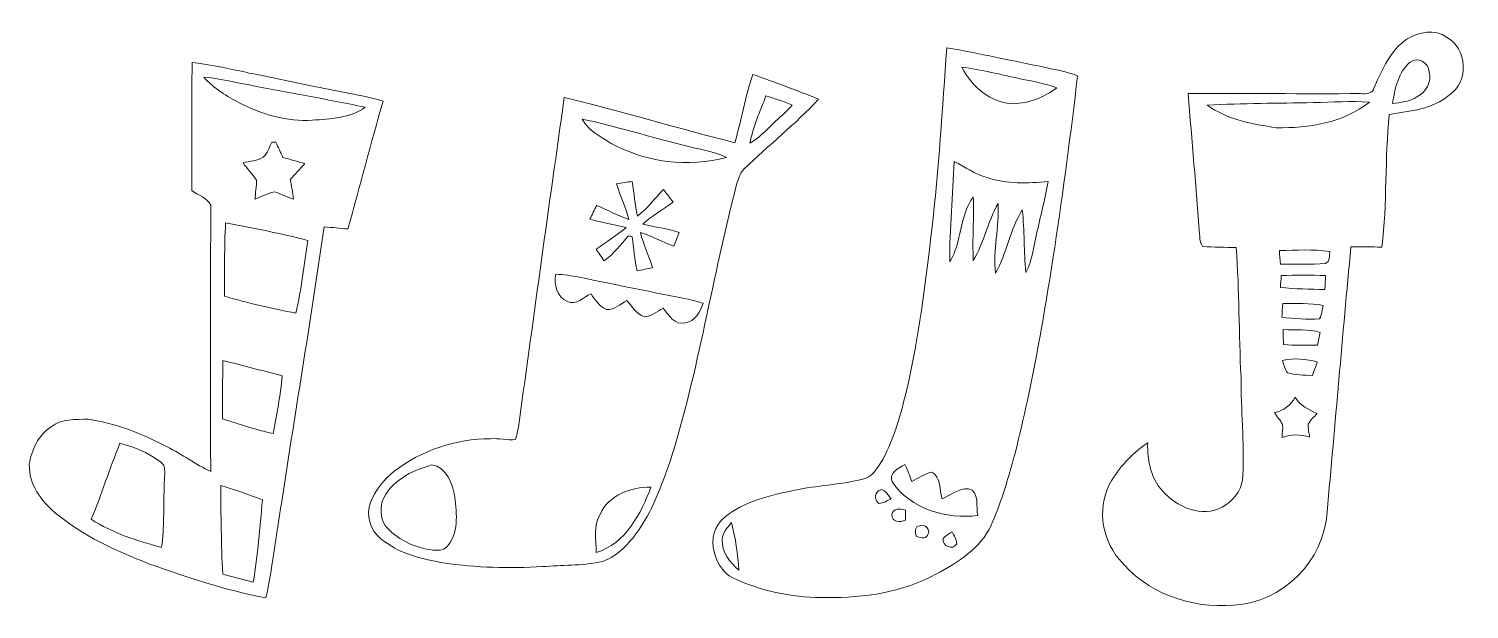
# Model space of a CAD drawing. Header units: centimetres. Extents: x -16.2 to 16.3, y -6.5 to 6.5.
import ezdxf

# ---------------------------------------------------------------- set-up
doc = ezdxf.new("R2010")
doc.units = ezdxf.units.CM
doc.header["$MEASUREMENT"] = 0
doc.layers.add('Layer 1', color=7, linetype='Continuous')

msp = doc.modelspace()

# ---------------------------------------------------------------- linework, layer by layer
at = {"layer": 'Layer 1', "color": 8, "lineweight": 9}
for points, knots in [([(14.90528, 6.31555), (15.1628, 6.47112), (15.53181, 6.54133), (15.78934, 6.35083), (15.78934, 6.35083), (16.26347, 6.10988), (16.30051, 5.338), (15.8546, 5.05084), (15.8546, 5.05084), (15.4803, 4.71923), (14.96666, 4.69242), (14.49888, 4.60704), (14.49888, 4.60704), (14.39339, 3.61433), (14.45513, 2.61102), (14.33166, 1.62043), (14.33166, 1.62043), (14.09777, 1.62219), (13.86564, 1.62219), (13.63281, 1.62255), (13.63281, 1.62255), (13.44513, -0.37101), (13.27968, -2.36632), (13.09482, -4.36021), (13.09482, -4.36021), (13.03873, -5.44502), (12.08199, -6.41233), (10.9905, -6.45149), (10.9905, -6.45149), (10.03024, -6.54568), (9.00754, -6.17597), (8.40182, -5.41009), (8.40182, -5.41009), (7.99118, -4.92925), (7.9044, -4.17853), (8.24377, -3.63632), (8.24377, -3.63632), (8.44486, -3.30048), (8.72884, -3.01297), (9.05163, -2.79248), (9.05163, -2.79248), (9.03823, -3.20593), (9.12748, -3.65255), (9.44569, -3.94395), (9.44569, -3.94395), (9.78224, -4.2932), (10.38478, -4.49992), (10.8127, -4.19477), (10.8127, -4.19477), (11.03283, -4.05048), (11.20111, -3.7979), (11.19582, -3.52767), (11.19582, -3.52767), (11.22757, -2.78683), (11.1556, -2.04706), (11.15595, -1.30623), (11.15595, -1.30623), (11.10409, -0.33538), (11.11962, 0.63793), (11.0473, 1.60772), (11.0473, 1.60772), (10.794, 1.61548), (10.54071, 1.61337), (10.28918, 1.63207), (10.28918, 1.63207), (10.22921, 1.70615), (10.22638, 1.81798), (10.22286, 1.90512), (10.22286, 1.90512), (10.14031, 2.96345), (10.04788, 4.02143), (9.96321, 5.07977), (9.96321, 5.07977), (11.25861, 5.08435), (12.55436, 5.07411), (13.85012, 5.08047), (13.85012, 5.08047), (13.96301, 5.06319), (14.13375, 5.08083), (14.16091, 5.22158), (14.16091, 5.22158), (14.34118, 5.62446), (14.52251, 6.06331), (14.90528, 6.31555), (14.90528, 6.31555), (14.90528, 6.31555), (14.90528, 6.31555), (14.90528, 6.31555)], [0, 0, 0, 0, 0.04347826, 0.04347826, 0.04347826, 0.04347826, 0.08695652, 0.08695652, 0.08695652, 0.08695652, 0.13043478, 0.13043478, 0.13043478, 0.13043478, 0.17391304, 0.17391304, 0.17391304, 0.17391304, 0.2173913, 0.2173913, 0.2173913, 0.2173913, 0.26086957, 0.26086957, 0.26086957, 0.26086957, 0.30434783, 0.30434783, 0.30434783, 0.30434783, 0.34782609, 0.34782609, 0.34782609, 0.34782609, 0.39130435, 0.39130435, 0.39130435, 0.39130435, 0.43478261, 0.43478261, 0.43478261, 0.43478261, 0.47826087, 0.47826087, 0.47826087, 0.47826087, 0.52173913, 0.52173913, 0.52173913, 0.52173913, 0.56521739, 0.56521739, 0.56521739, 0.56521739, 0.60869565, 0.60869565, 0.60869565, 0.60869565, 0.65217391, 0.65217391, 0.65217391, 0.65217391, 0.69565217, 0.69565217, 0.69565217, 0.69565217, 0.73913043, 0.73913043, 0.73913043, 0.73913043, 0.7826087, 0.7826087, 0.7826087, 0.7826087, 0.82608696, 0.82608696, 0.82608696, 0.82608696, 0.86956522, 0.86956522, 0.86956522, 0.86956522, 0.91304348, 0.91304348, 0.91304348, 0.91304348, 1, 1, 1, 1]), ([(4.52197, 6.11341), (5.25716, 5.98535), (5.98599, 5.82307), (6.71766, 5.6749), (6.71766, 5.6749), (6.96954, 5.61845), (7.22777, 5.57613), (7.47013, 5.48335), (7.47013, 5.48335), (7.31773, 4.1883), (7.15016, 2.89537), (6.95437, 1.60632), (6.95437, 1.60632), (6.70249, 0.00152), (6.43332, -1.60397), (6.02127, -3.17736), (6.02127, -3.17736), (5.88016, -3.67689), (5.73411, -4.17925), (5.52068, -4.65373), (5.52068, -4.65373), (5.28291, -5.17443), (4.77244, -5.48876), (4.28878, -5.75123), (4.28878, -5.75123), (3.53595, -6.15868), (2.66636, -6.29556), (1.81863, -6.28286), (1.81863, -6.28286), (1.13107, -6.29697), (0.43892, -6.16292), (-0.19256, -5.89198), (-0.19256, -5.89198), (-0.74183, -5.70043), (-0.97466, -4.85235), (-0.48324, -4.47205), (-0.48324, -4.47205), (-0.0398, -4.10587), (0.5444, -3.97887), (1.09226, -3.86175), (1.09226, -3.86175), (1.58897, -3.7598), (2.09874, -3.73615), (2.59263, -3.6222), (2.59263, -3.6222), (2.83957, -3.59081), (2.96022, -3.35198), (3.08052, -3.16713), (3.08052, -3.16713), (3.33981, -2.68382), (3.48339, -2.14901), (3.61286, -1.61914), (3.61286, -1.61914), (3.89014, -0.42428), (4.04148, 0.79528), (4.18224, 2.01236), (4.18224, 2.01236), (4.34064, 3.3755), (4.41966, 4.74568), (4.52197, 6.11341), (4.52197, 6.11341), (4.52197, 6.11341), (4.52197, 6.11341), (4.52197, 6.11341)], [0, 0, 0, 0, 0.05882353, 0.05882353, 0.05882353, 0.05882353, 0.11764706, 0.11764706, 0.11764706, 0.11764706, 0.17647059, 0.17647059, 0.17647059, 0.17647059, 0.23529412, 0.23529412, 0.23529412, 0.23529412, 0.29411765, 0.29411765, 0.29411765, 0.29411765, 0.35294118, 0.35294118, 0.35294118, 0.35294118, 0.41176471, 0.41176471, 0.41176471, 0.41176471, 0.47058824, 0.47058824, 0.47058824, 0.47058824, 0.52941176, 0.52941176, 0.52941176, 0.52941176, 0.58823529, 0.58823529, 0.58823529, 0.58823529, 0.64705882, 0.64705882, 0.64705882, 0.64705882, 0.70588235, 0.70588235, 0.70588235, 0.70588235, 0.76470588, 0.76470588, 0.76470588, 0.76470588, 0.82352941, 0.82352941, 0.82352941, 0.82352941, 0.88235294, 0.88235294, 0.88235294, 0.88235294, 1, 1, 1, 1]), ([(14.96983, 5.79273), (14.69573, 5.56272), (14.62799, 5.18807), (14.57155, 4.85364), (14.57155, 4.85364), (14.75923, 4.87974), (14.95854, 4.89562), (15.11835, 5.01027), (15.11835, 5.01027), (15.32755, 5.10305), (15.4609, 5.34964), (15.39952, 5.57471), (15.39952, 5.57471), (15.38893, 5.7758), (15.13529, 5.92502), (14.96983, 5.79273), (14.96983, 5.79273), (14.96983, 5.79273), (14.96983, 5.79273), (14.96983, 5.79273)], [0, 0, 0, 0, 0.16666667, 0.16666667, 0.16666667, 0.16666667, 0.33333333, 0.33333333, 0.33333333, 0.33333333, 0.5, 0.5, 0.5, 0.5, 0.66666667, 0.66666667, 0.66666667, 0.66666667, 1, 1, 1, 1]), ([(-12.49321, 5.78074), (-12.13197, 5.74652), (-11.77848, 5.66291), (-11.42359, 5.59059), (-11.42359, 5.59059), (-10.85209, 5.46606), (-10.27636, 5.36127), (-9.70521, 5.23464), (-9.70521, 5.23464), (-9.20038, 5.12669), (-8.6878, 5.05119), (-8.18932, 4.9129), (-8.18932, 4.9129), (-8.46272, 3.95476), (-8.7132, 2.99026), (-8.98272, 2.03106), (-8.98272, 2.03106), (-9.16193, 2.03812), (-9.33938, 2.06387), (-9.51824, 2.07551), (-9.51824, 2.07551), (-9.82762, -0.05951), (-10.18181, -2.18782), (-10.50742, -4.32035), (-10.50742, -4.32035), (-10.62067, -4.97688), (-10.6884, -5.64222), (-10.83269, -6.29239), (-10.83269, -6.29239), (-11.73439, -6.12058), (-12.60716, -5.82743), (-13.47041, -5.5198), (-13.47041, -5.5198), (-14.21512, -5.22806), (-14.95772, -4.89503), (-15.57719, -4.37891), (-15.57719, -4.37891), (-15.89963, -4.10446), (-16.17868, -3.73016), (-16.16774, -3.28566), (-16.16774, -3.28566), (-16.12047, -2.95617), (-15.96172, -2.62315), (-15.67774, -2.43512), (-15.67774, -2.43512), (-15.44137, -2.25026), (-15.11929, -2.26472), (-14.83671, -2.26402), (-14.83671, -2.26402), (-14.20912, -2.34763), (-13.61892, -2.59528), (-13.06118, -2.88526), (-13.06118, -2.88526), (-12.72181, -3.05142), (-12.41807, -3.28108), (-12.07764, -3.44406), (-12.07764, -3.44406), (-12.08046, -1.43993), (-12.08681, 0.56491), (-12.07305, 2.56834), (-12.07305, 2.56834), (-12.15102, 2.73168), (-12.36409, 2.7853), (-12.50168, 2.89643), (-12.50168, 2.89643), (-12.50238, 3.8581), (-12.51473, 4.81977), (-12.49321, 5.78074), (-12.49321, 5.78074), (-12.49321, 5.78074), (-12.49321, 5.78074), (-12.49321, 5.78074)], [0, 0, 0, 0, 0.05263158, 0.05263158, 0.05263158, 0.05263158, 0.10526316, 0.10526316, 0.10526316, 0.10526316, 0.15789474, 0.15789474, 0.15789474, 0.15789474, 0.21052632, 0.21052632, 0.21052632, 0.21052632, 0.26315789, 0.26315789, 0.26315789, 0.26315789, 0.31578947, 0.31578947, 0.31578947, 0.31578947, 0.36842105, 0.36842105, 0.36842105, 0.36842105, 0.42105263, 0.42105263, 0.42105263, 0.42105263, 0.47368421, 0.47368421, 0.47368421, 0.47368421, 0.52631579, 0.52631579, 0.52631579, 0.52631579, 0.57894737, 0.57894737, 0.57894737, 0.57894737, 0.63157895, 0.63157895, 0.63157895, 0.63157895, 0.68421053, 0.68421053, 0.68421053, 0.68421053, 0.73684211, 0.73684211, 0.73684211, 0.73684211, 0.78947368, 0.78947368, 0.78947368, 0.78947368, 0.84210526, 0.84210526, 0.84210526, 0.84210526, 0.89473684, 0.89473684, 0.89473684, 0.89473684, 1, 1, 1, 1]), ([(4.85993, 5.67843), (5.08112, 5.24134), (5.51539, 4.85998), (6.02339, 4.85046), (6.02339, 4.85046), (6.37899, 4.86528), (6.71977, 4.99616), (7.00023, 5.21241), (7.00023, 5.21241), (6.73459, 5.31013), (6.45307, 5.35388), (6.17826, 5.41666), (6.17826, 5.41666), (5.7387, 5.50381), (5.30443, 5.62093), (4.85993, 5.67843), (4.85993, 5.67843), (4.85993, 5.67843), (4.85993, 5.67843), (4.85993, 5.67843)], [0, 0, 0, 0, 0.16666667, 0.16666667, 0.16666667, 0.16666667, 0.33333333, 0.33333333, 0.33333333, 0.33333333, 0.5, 0.5, 0.5, 0.5, 0.66666667, 0.66666667, 0.66666667, 0.66666667, 1, 1, 1, 1]), ([(-12.23568, 5.45054), (-12.00461, 5.20359), (-11.71639, 5.01697), (-11.41759, 4.86246), (-11.41759, 4.86246), (-10.91382, 4.61022), (-10.35644, 4.44265), (-9.78741, 4.4804), (-9.78741, 4.4804), (-9.38453, 4.50755), (-8.93262, 4.52695), (-8.5929, 4.77355), (-8.5929, 4.77355), (-9.46214, 4.95664), (-10.34021, 5.09811), (-11.21086, 5.27626), (-11.21086, 5.27626), (-11.55271, 5.33023), (-11.88855, 5.4329), (-12.23568, 5.45054), (-12.23568, 5.45054), (-12.23568, 5.45054), (-12.23568, 5.45054), (-12.23568, 5.45054)], [0, 0, 0, 0, 0.14285714, 0.14285714, 0.14285714, 0.14285714, 0.28571429, 0.28571429, 0.28571429, 0.28571429, 0.42857143, 0.42857143, 0.42857143, 0.42857143, 0.57142857, 0.57142857, 0.57142857, 0.57142857, 0.71428571, 0.71428571, 0.71428571, 0.71428571, 1, 1, 1, 1]), ([(0.15105, 5.51439), (0.64423, 5.32812), (1.14377, 5.15737), (1.6306, 4.95347), (1.6306, 4.95347), (1.10814, 4.3915), (0.50277, 3.91525), (-0.04615, 3.38044), (-0.04615, 3.38044), (-0.15234, 3.28131), (-0.18444, 3.13314), (-0.22572, 2.99908), (-0.22572, 2.99908), (-0.76547, 0.94133), (-1.0745, -1.17358), (-1.71373, -3.20629), (-1.71373, -3.20629), (-1.91905, -3.77144), (-2.12049, -4.34929), (-2.48032, -4.83894), (-2.48032, -4.83894), (-2.68705, -5.11376), (-2.94352, -5.38187), (-3.2843, -5.47994), (-3.2843, -5.47994), (-3.71645, -5.56355), (-4.15989, -5.55367), (-4.59699, -5.58542), (-4.59699, -5.58542), (-5.33958, -5.63446), (-6.08782, -5.608), (-6.82407, -5.50005), (-6.82407, -5.50005), (-7.32607, -5.41362), (-7.8503, -5.2912), (-8.24541, -4.94936), (-8.24541, -4.94936), (-8.48177, -4.76168), (-8.58126, -4.42125), (-8.47507, -4.13762), (-8.47507, -4.13762), (-8.36994, -3.85857), (-8.16604, -3.62539), (-7.93956, -3.4363), (-7.93956, -3.4363), (-7.32255, -2.96111), (-6.54326, -2.70252), (-5.76539, -2.70182), (-5.76539, -2.70182), (-5.57806, -2.68841), (-5.39003, -2.7438), (-5.20341, -2.71698), (-5.20341, -2.71698), (-5.16108, -2.59316), (-5.14591, -2.46157), (-5.12192, -2.33387), (-5.12192, -2.33387), (-4.78749, 0.10771), (-4.45129, 2.54964), (-4.10416, 4.98981), (-4.10416, 4.98981), (-2.8144, 4.6843), (-1.5444, 4.29695), (-0.25852, 3.97346), (-0.25852, 3.97346), (-0.10859, 4.48357), (-0.02851, 5.01344), (0.15105, 5.51439), (0.15105, 5.51439), (0.15105, 5.51439), (0.15105, 5.51439), (0.15105, 5.51439)], [0, 0, 0, 0, 0.05263158, 0.05263158, 0.05263158, 0.05263158, 0.10526316, 0.10526316, 0.10526316, 0.10526316, 0.15789474, 0.15789474, 0.15789474, 0.15789474, 0.21052632, 0.21052632, 0.21052632, 0.21052632, 0.26315789, 0.26315789, 0.26315789, 0.26315789, 0.31578947, 0.31578947, 0.31578947, 0.31578947, 0.36842105, 0.36842105, 0.36842105, 0.36842105, 0.42105263, 0.42105263, 0.42105263, 0.42105263, 0.47368421, 0.47368421, 0.47368421, 0.47368421, 0.52631579, 0.52631579, 0.52631579, 0.52631579, 0.57894737, 0.57894737, 0.57894737, 0.57894737, 0.63157895, 0.63157895, 0.63157895, 0.63157895, 0.68421053, 0.68421053, 0.68421053, 0.68421053, 0.73684211, 0.73684211, 0.73684211, 0.73684211, 0.78947368, 0.78947368, 0.78947368, 0.78947368, 0.84210526, 0.84210526, 0.84210526, 0.84210526, 0.89473684, 0.89473684, 0.89473684, 0.89473684, 1, 1, 1, 1]), ([(0.44315, 5.02897), (0.30839, 4.67865), (0.15246, 4.33047), (0.08296, 3.95935), (0.08296, 3.95935), (0.28052, 4.07153), (0.43292, 4.24298), (0.59802, 4.39573), (0.59802, 4.39573), (0.74231, 4.53931), (0.90317, 4.66702), (1.03688, 4.82153), (1.03688, 4.82153), (0.84214, 4.90019), (0.64423, 4.9697), (0.44315, 5.02897), (0.44315, 5.02897), (0.44315, 5.02897), (0.44315, 5.02897), (0.44315, 5.02897)], [0, 0, 0, 0, 0.16666667, 0.16666667, 0.16666667, 0.16666667, 0.33333333, 0.33333333, 0.33333333, 0.33333333, 0.5, 0.5, 0.5, 0.5, 0.66666667, 0.66666667, 0.66666667, 0.66666667, 1, 1, 1, 1]), ([(12.79037, 4.87763), (11.99168, 4.86209), (11.19194, 4.86281), (10.39431, 4.81836), (10.39431, 4.81836), (10.8448, 4.49768), (11.41136, 4.38797), (11.94794, 4.31177), (11.94794, 4.31177), (12.67784, 4.29589), (13.46841, 4.41796), (14.05049, 4.89033), (14.05049, 4.89033), (13.63034, 4.91431), (13.21018, 4.89174), (12.79037, 4.87763), (12.79037, 4.87763), (12.79037, 4.87763), (12.79037, 4.87763), (12.79037, 4.87763)], [0, 0, 0, 0, 0.16666667, 0.16666667, 0.16666667, 0.16666667, 0.33333333, 0.33333333, 0.33333333, 0.33333333, 0.5, 0.5, 0.5, 0.5, 0.66666667, 0.66666667, 0.66666667, 0.66666667, 1, 1, 1, 1]), ([(-3.70164, 4.50298), (-3.56017, 4.24545), (-3.28324, 4.10963), (-3.04617, 3.95688), (-3.04617, 3.95688), (-2.26301, 3.52896), (-1.30733, 3.4076), (-0.44479, 3.63938), (-0.44479, 3.63938), (-0.74148, 3.78825), (-1.07803, 3.82035), (-1.39376, 3.91137), (-1.39376, 3.91137), (-2.16635, 4.09552), (-2.92341, 4.34705), (-3.70164, 4.50298), (-3.70164, 4.50298), (-3.70164, 4.50298), (-3.70164, 4.50298), (-3.70164, 4.50298)], [0, 0, 0, 0, 0.16666667, 0.16666667, 0.16666667, 0.16666667, 0.33333333, 0.33333333, 0.33333333, 0.33333333, 0.5, 0.5, 0.5, 0.5, 0.66666667, 0.66666667, 0.66666667, 0.66666667, 1, 1, 1, 1]), ([(-10.69934, 3.98474), (-10.75684, 3.86903), (-10.796, 3.7371), (-10.89231, 3.64678), (-10.89231, 3.64678), (-11.02601, 3.55824), (-11.19816, 3.56), (-11.34739, 3.51731), (-11.34739, 3.51731), (-11.25496, 3.38114), (-11.12902, 3.26931), (-11.04753, 3.12644), (-11.04753, 3.12644), (-11.03271, 2.98462), (-11.07646, 2.84245), (-11.07787, 2.70028), (-11.07787, 2.70028), (-10.93182, 2.75355), (-10.79247, 2.82727), (-10.64183, 2.86679), (-10.64183, 2.86679), (-10.49508, 2.81599), (-10.35502, 2.74755), (-10.20686, 2.69958), (-10.20686, 2.69958), (-10.22979, 2.84739), (-10.2566, 2.99556), (-10.28235, 3.14231), (-10.28235, 3.14231), (-10.17299, 3.26226), (-10.06292, 3.3815), (-9.95392, 3.50144), (-9.95392, 3.50144), (-10.11831, 3.55048), (-10.28447, 3.59563), (-10.44957, 3.6422), (-10.44957, 3.6422), (-10.50178, 3.75579), (-10.5547, 3.86903), (-10.60691, 3.98228), (-10.60691, 3.98228), (-10.62984, 3.98298), (-10.67641, 3.98404), (-10.69934, 3.98474), (-10.69934, 3.98474), (-10.69934, 3.98474), (-10.69934, 3.98474), (-10.69934, 3.98474)], [0, 0, 0, 0, 0.07692308, 0.07692308, 0.07692308, 0.07692308, 0.15384615, 0.15384615, 0.15384615, 0.15384615, 0.23076923, 0.23076923, 0.23076923, 0.23076923, 0.30769231, 0.30769231, 0.30769231, 0.30769231, 0.38461538, 0.38461538, 0.38461538, 0.38461538, 0.46153846, 0.46153846, 0.46153846, 0.46153846, 0.53846154, 0.53846154, 0.53846154, 0.53846154, 0.61538462, 0.61538462, 0.61538462, 0.61538462, 0.69230769, 0.69230769, 0.69230769, 0.69230769, 0.76923077, 0.76923077, 0.76923077, 0.76923077, 0.84615385, 0.84615385, 0.84615385, 0.84615385, 1, 1, 1, 1]), ([(4.6853, 3.55153), (4.66131, 2.79624), (4.57982, 2.042), (4.58688, 1.28635), (4.58688, 1.28635), (4.86839, 1.73402), (4.80243, 2.32246), (5.1164, 2.74861), (5.1164, 2.74861), (5.13792, 2.27236), (5.09523, 1.79611), (5.11781, 1.31951), (5.11781, 1.31951), (5.36264, 1.71991), (5.44413, 2.19581), (5.67626, 2.60221), (5.67626, 2.60221), (5.70483, 2.07586), (5.56019, 1.55657), (5.61699, 1.03023), (5.61699, 1.03023), (5.87734, 1.47932), (5.94472, 2.0173), (6.22236, 2.45792), (6.22236, 2.45792), (6.2788, 1.98979), (6.25199, 1.51565), (6.30596, 1.04716), (6.30596, 1.04716), (6.45307, 1.31069), (6.47177, 1.62078), (6.54656, 1.90759), (6.54656, 1.90759), (6.6277, 2.30588), (6.74059, 2.69781), (6.8055, 3.09927), (6.8055, 3.09927), (6.34618, 3.05659), (5.87064, 3.03577), (5.42825, 3.18782), (5.42825, 3.18782), (5.15979, 3.26296), (4.93154, 3.42806), (4.6853, 3.55153), (4.6853, 3.55153), (4.6853, 3.55153), (4.6853, 3.55153), (4.6853, 3.55153)], [0, 0, 0, 0, 0.07692308, 0.07692308, 0.07692308, 0.07692308, 0.15384615, 0.15384615, 0.15384615, 0.15384615, 0.23076923, 0.23076923, 0.23076923, 0.23076923, 0.30769231, 0.30769231, 0.30769231, 0.30769231, 0.38461538, 0.38461538, 0.38461538, 0.38461538, 0.46153846, 0.46153846, 0.46153846, 0.46153846, 0.53846154, 0.53846154, 0.53846154, 0.53846154, 0.61538462, 0.61538462, 0.61538462, 0.61538462, 0.69230769, 0.69230769, 0.69230769, 0.69230769, 0.76923077, 0.76923077, 0.76923077, 0.76923077, 0.84615385, 0.84615385, 0.84615385, 0.84615385, 1, 1, 1, 1]), ([(-2.92447, 3.04283), (-2.84297, 2.77295), (-2.71527, 2.5186), (-2.65212, 2.24273), (-2.65212, 2.24273), (-2.89801, 2.33269), (-3.13225, 2.45016), (-3.37073, 2.55705), (-3.37073, 2.55705), (-3.42753, 2.45616), (-3.47833, 2.35209), (-3.52631, 2.24661), (-3.52631, 2.24661), (-3.25855, 2.16759), (-2.98162, 2.12525), (-2.70927, 2.06458), (-2.70927, 2.06458), (-2.91741, 1.87901), (-3.15695, 1.73402), (-3.38272, 1.57175), (-3.38272, 1.57175), (-3.32522, 1.48319), (-3.26631, 1.39571), (-3.20634, 1.30787), (-3.20634, 1.30787), (-2.99008, 1.46027), (-2.83133, 1.67617), (-2.65671, 1.87125), (-2.65671, 1.87125), (-2.63554, 1.86667), (-2.59321, 1.85714), (-2.57204, 1.85256), (-2.57204, 1.85256), (-2.54029, 1.59503), (-2.51454, 1.33644), (-2.46339, 1.08174), (-2.46339, 1.08174), (-2.34803, 1.10642), (-2.2302, 1.12795), (-2.11555, 1.15758), (-2.11555, 1.15758), (-2.19986, 1.42464), (-2.31628, 1.68075), (-2.38895, 1.95169), (-2.38895, 1.95169), (-2.13072, 1.86596), (-1.89118, 1.73438), (-1.63753, 1.637), (-1.63753, 1.637), (-1.59167, 1.74002), (-1.55004, 1.84515), (-1.51265, 1.95169), (-1.51265, 1.95169), (-1.78217, 2.03071), (-2.06051, 2.07339), (-2.33427, 2.13478), (-2.33427, 2.13478), (-2.12684, 2.32669), (-1.87883, 2.46639), (-1.65094, 2.63078), (-1.65094, 2.63078), (-1.72008, 2.7278), (-1.79417, 2.82164), (-1.86613, 2.91583), (-1.86613, 2.91583), (-2.0651, 2.71826), (-2.23232, 2.48615), (-2.45704, 2.31611), (-2.45704, 2.31611), (-2.50642, 2.57575), (-2.53324, 2.83857), (-2.57134, 3.09998), (-2.57134, 3.09998), (-2.69022, 3.08481), (-2.80734, 3.06646), (-2.92447, 3.04283), (-2.92447, 3.04283), (-2.92447, 3.04283), (-2.92447, 3.04283), (-2.92447, 3.04283)], [0, 0, 0, 0, 0.04761905, 0.04761905, 0.04761905, 0.04761905, 0.0952381, 0.0952381, 0.0952381, 0.0952381, 0.14285714, 0.14285714, 0.14285714, 0.14285714, 0.19047619, 0.19047619, 0.19047619, 0.19047619, 0.23809524, 0.23809524, 0.23809524, 0.23809524, 0.28571429, 0.28571429, 0.28571429, 0.28571429, 0.33333333, 0.33333333, 0.33333333, 0.33333333, 0.38095238, 0.38095238, 0.38095238, 0.38095238, 0.42857143, 0.42857143, 0.42857143, 0.42857143, 0.47619048, 0.47619048, 0.47619048, 0.47619048, 0.52380952, 0.52380952, 0.52380952, 0.52380952, 0.57142857, 0.57142857, 0.57142857, 0.57142857, 0.61904762, 0.61904762, 0.61904762, 0.61904762, 0.66666667, 0.66666667, 0.66666667, 0.66666667, 0.71428571, 0.71428571, 0.71428571, 0.71428571, 0.76190476, 0.76190476, 0.76190476, 0.76190476, 0.80952381, 0.80952381, 0.80952381, 0.80952381, 0.85714286, 0.85714286, 0.85714286, 0.85714286, 0.9047619, 0.9047619, 0.9047619, 0.9047619, 1, 1, 1, 1]), ([(-11.74074, 2.16582), (-11.77354, 1.61514), (-11.76226, 1.06304), (-11.76684, 0.51164), (-11.76684, 0.51164), (-11.23767, 0.35677), (-10.69898, 0.23153), (-10.15712, 0.12887), (-10.15712, 0.12887), (-10.02659, 0.66863), (-9.97967, 1.22426), (-9.88689, 1.77071), (-9.88689, 1.77071), (-10.49931, 1.92417), (-11.11914, 2.05329), (-11.74074, 2.16582), (-11.74074, 2.16582), (-11.74074, 2.16582), (-11.74074, 2.16582), (-11.74074, 2.16582)], [0, 0, 0, 0, 0.16666667, 0.16666667, 0.16666667, 0.16666667, 0.33333333, 0.33333333, 0.33333333, 0.33333333, 0.5, 0.5, 0.5, 0.5, 0.66666667, 0.66666667, 0.66666667, 0.66666667, 1, 1, 1, 1]), ([(12.02167, 1.5421), (12.02767, 1.44016), (12.03578, 1.33715), (12.04495, 1.23484), (12.04495, 1.23484), (12.38291, 1.23273), (12.72158, 1.22179), (13.05954, 1.24895), (13.05954, 1.24895), (13.16432, 1.29305), (13.15338, 1.4324), (13.1555, 1.52236), (13.1555, 1.52236), (12.77944, 1.5721), (12.39879, 1.55058), (12.02167, 1.5421), (12.02167, 1.5421), (12.02167, 1.5421), (12.02167, 1.5421), (12.02167, 1.5421)], [0, 0, 0, 0, 0.16666667, 0.16666667, 0.16666667, 0.16666667, 0.33333333, 0.33333333, 0.33333333, 0.33333333, 0.5, 0.5, 0.5, 0.5, 0.66666667, 0.66666667, 0.66666667, 0.66666667, 1, 1, 1, 1]), ([(-4.29607, 1.00942), (-4.34157, 0.77306), (-4.27031, 0.49859), (-4.03184, 0.3924), (-4.03184, 0.3924), (-3.83992, 0.29397), (-3.66883, 0.49859), (-3.49985, 0.56597), (-3.49985, 0.56597), (-3.40777, 0.42944), (-3.30899, 0.27951), (-3.15342, 0.21037), (-3.15342, 0.21037), (-2.97174, 0.19908), (-2.84121, 0.33348), (-2.69446, 0.41427), (-2.69446, 0.41427), (-2.57381, 0.28692), (-2.47961, 0.10136), (-2.29934, 0.04985), (-2.29934, 0.04985), (-2.13848, 0.05338), (-2.0083, 0.16697), (-1.87531, 0.24494), (-1.87531, 0.24494), (-1.75466, 0.08901), (-1.6139, -0.15617), (-1.37048, -0.08808), (-1.37048, -0.08808), (-1.15246, -0.05775), (-1.03852, 0.1638), (-0.97396, 0.35112), (-0.97396, 0.35112), (-1.07309, 0.38182), (-1.17187, 0.41251), (-1.27311, 0.43508), (-1.27311, 0.43508), (-2.10496, 0.60124), (-2.93646, 0.76918), (-3.7669, 0.94098), (-3.7669, 0.94098), (-3.94223, 0.97202), (-4.11862, 0.99918), (-4.29607, 1.00942), (-4.29607, 1.00942), (-4.29607, 1.00942), (-4.29607, 1.00942), (-4.29607, 1.00942)], [0, 0, 0, 0, 0.07692308, 0.07692308, 0.07692308, 0.07692308, 0.15384615, 0.15384615, 0.15384615, 0.15384615, 0.23076923, 0.23076923, 0.23076923, 0.23076923, 0.30769231, 0.30769231, 0.30769231, 0.30769231, 0.38461538, 0.38461538, 0.38461538, 0.38461538, 0.46153846, 0.46153846, 0.46153846, 0.46153846, 0.53846154, 0.53846154, 0.53846154, 0.53846154, 0.61538462, 0.61538462, 0.61538462, 0.61538462, 0.69230769, 0.69230769, 0.69230769, 0.69230769, 0.76923077, 0.76923077, 0.76923077, 0.76923077, 0.84615385, 0.84615385, 0.84615385, 0.84615385, 1, 1, 1, 1]), ([(12.06189, 0.97873), (12.05695, 0.91205), (12.04742, 0.77835), (12.04284, 0.71132), (12.04284, 0.71132), (12.37515, 0.67251), (12.71064, 0.66899), (13.04578, 0.66475), (13.04578, 0.66475), (13.05249, 0.76952), (13.0546, 0.87607), (13.06236, 0.97978), (13.06236, 0.97978), (12.72864, 0.9879), (12.39491, 0.98649), (12.06189, 0.97873), (12.06189, 0.97873), (12.06189, 0.97873), (12.06189, 0.97873), (12.06189, 0.97873)], [0, 0, 0, 0, 0.16666667, 0.16666667, 0.16666667, 0.16666667, 0.33333333, 0.33333333, 0.33333333, 0.33333333, 0.5, 0.5, 0.5, 0.5, 0.66666667, 0.66666667, 0.66666667, 0.66666667, 1, 1, 1, 1]), ([(12.09575, 0.34654), (12.08834, 0.24494), (12.08199, 0.14298), (12.07635, 0.04068), (12.07635, 0.04068), (12.35751, -0.00553), (12.64397, -0.00765), (12.92866, 0.00011), (12.92866, 0.00011), (12.97488, 0.09571), (12.9844, 0.20437), (13.01086, 0.30526), (13.01086, 0.30526), (12.70888, 0.35924), (12.40055, 0.34971), (12.09575, 0.34654), (12.09575, 0.34654), (12.09575, 0.34654), (12.09575, 0.34654), (12.09575, 0.34654)], [0, 0, 0, 0, 0.16666667, 0.16666667, 0.16666667, 0.16666667, 0.33333333, 0.33333333, 0.33333333, 0.33333333, 0.5, 0.5, 0.5, 0.5, 0.66666667, 0.66666667, 0.66666667, 0.66666667, 1, 1, 1, 1]), ([(12.10422, -0.24084), (12.10351, -0.35302), (12.10916, -0.46485), (12.11657, -0.57703), (12.11657, -0.57703), (12.37057, -0.60313), (12.62563, -0.5915), (12.88104, -0.59115), (12.88104, -0.59115), (12.9022, -0.49519), (12.92337, -0.39923), (12.94383, -0.30293), (12.94383, -0.30293), (12.67078, -0.22778), (12.38362, -0.25036), (12.10422, -0.24084), (12.10422, -0.24084), (12.10422, -0.24084), (12.10422, -0.24084), (12.10422, -0.24084)], [0, 0, 0, 0, 0.16666667, 0.16666667, 0.16666667, 0.16666667, 0.33333333, 0.33333333, 0.33333333, 0.33333333, 0.5, 0.5, 0.5, 0.5, 0.66666667, 0.66666667, 0.66666667, 0.66666667, 1, 1, 1, 1]), ([(-11.80494, -0.94145), (-11.80318, -1.3796), (-11.81623, -1.81775), (-11.81094, -2.2559), (-11.81094, -2.2559), (-11.43311, -2.37373), (-11.05635, -2.4972), (-10.67076, -2.58752), (-10.67076, -2.58752), (-10.58715, -2.15642), (-10.5039, -1.72427), (-10.46333, -1.28647), (-10.46333, -1.28647), (-10.90959, -1.16723), (-11.3548, -1.04517), (-11.80494, -0.94145), (-11.80494, -0.94145), (-11.80494, -0.94145), (-11.80494, -0.94145), (-11.80494, -0.94145)], [0, 0, 0, 0, 0.16666667, 0.16666667, 0.16666667, 0.16666667, 0.33333333, 0.33333333, 0.33333333, 0.33333333, 0.5, 0.5, 0.5, 0.5, 0.66666667, 0.66666667, 0.66666667, 0.66666667, 1, 1, 1, 1]), ([(12.09011, -0.93475), (12.12151, -1.03035), (12.14091, -1.13513), (12.20264, -1.21803), (12.20264, -1.21803), (12.38503, -1.26425), (12.57624, -1.26178), (12.7625, -1.28188), (12.7625, -1.28188), (12.80343, -1.17782), (12.84047, -1.07233), (12.8761, -0.9665), (12.8761, -0.9665), (12.62069, -0.90265), (12.34869, -0.87937), (12.09011, -0.93475), (12.09011, -0.93475), (12.09011, -0.93475), (12.09011, -0.93475), (12.09011, -0.93475)], [0, 0, 0, 0, 0.16666667, 0.16666667, 0.16666667, 0.16666667, 0.33333333, 0.33333333, 0.33333333, 0.33333333, 0.5, 0.5, 0.5, 0.5, 0.66666667, 0.66666667, 0.66666667, 0.66666667, 1, 1, 1, 1]), ([(11.9109, -2.11409), (11.96452, -2.20651), (12.04636, -2.28095), (12.0894, -2.38008), (12.0894, -2.38008), (12.10387, -2.4778), (12.08411, -2.57658), (12.07988, -2.67465), (12.07988, -2.67465), (12.27955, -2.59775), (12.49898, -2.60268), (12.70183, -2.66618), (12.70183, -2.66618), (12.68948, -2.56988), (12.66267, -2.47392), (12.67254, -2.37655), (12.67254, -2.37655), (12.71523, -2.27883), (12.80307, -2.21181), (12.87292, -2.1342), (12.87292, -2.1342), (12.67995, -2.04988), (12.49333, -1.95428), (12.37868, -1.76801), (12.37868, -1.76801), (12.27249, -1.94687), (12.11763, -2.07175), (11.9109, -2.11409)], [0, 0, 0, 0, 0.125, 0.125, 0.125, 0.125, 0.25, 0.25, 0.25, 0.25, 0.375, 0.375, 0.375, 0.375, 0.5, 0.5, 0.5, 0.5, 0.625, 0.625, 0.625, 0.625, 0.75, 0.75, 0.75, 0.75, 1, 1, 1, 1]), ([(-14.1234, -2.802), (-14.35658, -3.36751), (-14.53474, -3.95347), (-14.77004, -4.51792), (-14.77004, -4.51792), (-14.29026, -4.83295), (-13.73428, -5.00193), (-13.18536, -5.15115), (-13.18536, -5.15115), (-13.11692, -4.70736), (-13.14761, -4.25615), (-13.12504, -3.80954), (-13.12504, -3.80954), (-13.12962, -3.64902), (-13.0954, -3.48745), (-13.12398, -3.3287), (-13.12398, -3.3287), (-13.16843, -3.22569), (-13.27885, -3.1756), (-13.36775, -3.11703), (-13.36775, -3.11703), (-13.59917, -2.96781), (-13.86058, -2.8782), (-14.1234, -2.802), (-14.1234, -2.802), (-14.1234, -2.802), (-14.1234, -2.802), (-14.1234, -2.802)], [0, 0, 0, 0, 0.125, 0.125, 0.125, 0.125, 0.25, 0.25, 0.25, 0.25, 0.375, 0.375, 0.375, 0.375, 0.5, 0.5, 0.5, 0.5, 0.625, 0.625, 0.625, 0.625, 0.75, 0.75, 0.75, 0.75, 1, 1, 1, 1]), ([(-7.09853, -3.29378), (-7.54303, -3.42289), (-8.03304, -3.65643), (-8.21084, -4.11681), (-8.21084, -4.11681), (-8.25353, -4.31718), (-8.25, -4.56942), (-8.08807, -4.72076), (-8.08807, -4.72076), (-7.82102, -5.00157), (-7.44814, -5.16703), (-7.06608, -5.21183), (-7.06608, -5.21183), (-6.96342, -5.21641), (-6.83677, -5.22806), (-6.76022, -5.14374), (-6.76022, -5.14374), (-6.478, -4.84212), (-6.52703, -4.3948), (-6.57184, -4.02015), (-6.57184, -4.02015), (-6.61805, -3.7351), (-6.75704, -3.32023), (-7.09853, -3.29378), (-7.09853, -3.29378), (-7.09853, -3.29378), (-7.09853, -3.29378), (-7.09853, -3.29378)], [0, 0, 0, 0, 0.125, 0.125, 0.125, 0.125, 0.25, 0.25, 0.25, 0.25, 0.375, 0.375, 0.375, 0.375, 0.5, 0.5, 0.5, 0.5, 0.625, 0.625, 0.625, 0.625, 0.75, 0.75, 0.75, 0.75, 1, 1, 1, 1]), ([(3.29148, -3.67689), (3.7067, -4.28931), (4.51491, -4.52462), (5.22153, -4.43254), (5.22153, -4.43254), (5.17002, -4.25121), (5.2755, -3.8808), (5.00704, -3.83), (5.00704, -3.83), (4.79114, -3.81977), (4.60875, -3.9704), (4.42037, -4.05683), (4.42037, -4.05683), (4.34628, -3.85434), (4.39497, -3.57141), (4.18083, -3.45253), (4.18083, -3.45253), (4.02067, -3.4998), (3.87638, -3.58693), (3.72963, -3.66419), (3.72963, -3.66419), (3.68341, -3.53472), (3.6372, -3.40631), (3.57758, -3.28284), (3.57758, -3.28284), (3.43894, -3.35728), (3.1987, -3.48639), (3.29148, -3.67689), (3.29148, -3.67689), (3.29148, -3.67689), (3.29148, -3.67689), (3.29148, -3.67689)], [0, 0, 0, 0, 0.11111111, 0.11111111, 0.11111111, 0.11111111, 0.22222222, 0.22222222, 0.22222222, 0.22222222, 0.33333333, 0.33333333, 0.33333333, 0.33333333, 0.44444444, 0.44444444, 0.44444444, 0.44444444, 0.55555556, 0.55555556, 0.55555556, 0.55555556, 0.66666667, 0.66666667, 0.66666667, 0.66666667, 0.77777778, 0.77777778, 0.77777778, 0.77777778, 1, 1, 1, 1]), ([(-11.8501, -3.75909), (-11.84727, -4.42372), (-11.83881, -5.08906), (-11.80706, -5.75299), (-11.80706, -5.75299), (-11.57846, -5.81755), (-11.34809, -5.87682), (-11.11738, -5.93643), (-11.11738, -5.93643), (-11.01084, -5.32366), (-10.9738, -4.70065), (-10.90853, -4.08294), (-10.90853, -4.08294), (-11.21686, -3.95947), (-11.53189, -3.85362), (-11.8501, -3.75909)], [0, 0, 0, 0, 0.2, 0.2, 0.2, 0.2, 0.4, 0.4, 0.4, 0.4, 0.6, 0.6, 0.6, 0.6, 1, 1, 1, 1]), ([(-3.29806, -4.40819), (-3.45046, -4.67031), (-3.38272, -4.98288), (-3.38802, -5.26968), (-3.38802, -5.26968), (-2.72056, -5.06825), (-2.37907, -4.39691), (-2.14906, -3.79225), (-2.14906, -3.79225), (-2.59921, -3.79225), (-3.10262, -3.96899), (-3.29806, -4.40819)], [0, 0, 0, 0, 0.25, 0.25, 0.25, 0.25, 0.5, 0.5, 0.5, 0.5, 1, 1, 1, 1]), ([(2.9828, -3.88045), (2.88508, -3.94571), (2.88896, -4.10057), (2.99162, -4.1602), (2.99162, -4.1602), (3.09392, -4.15738), (3.18106, -4.09811), (3.2682, -4.0519), (3.2682, -4.0519), (3.19341, -3.98063), (3.09957, -3.77497), (2.9828, -3.88045), (2.9828, -3.88045), (2.9828, -3.88045), (2.9828, -3.88045), (2.9828, -3.88045)], [0, 0, 0, 0, 0.2, 0.2, 0.2, 0.2, 0.4, 0.4, 0.4, 0.4, 0.6, 0.6, 0.6, 0.6, 1, 1, 1, 1]), ([(3.27984, -4.41667), (3.28548, -4.58706), (3.46575, -4.58741), (3.58781, -4.54154), (3.58781, -4.54154), (3.58781, -4.54154), (3.58781, -4.31295), (3.58781, -4.31295), (3.58781, -4.31295), (3.47034, -4.27519), (3.30735, -4.25757), (3.27984, -4.41667), (3.27984, -4.41667), (3.27984, -4.41667), (3.27984, -4.41667), (3.27984, -4.41667)], [0, 0, 0, 0, 0.2, 0.2, 0.2, 0.2, 0.4, 0.4, 0.4, 0.4, 0.6, 0.6, 0.6, 0.6, 1, 1, 1, 1]), ([(-0.54075, -4.97406), (-0.56297, -5.25769), (-0.36259, -5.48911), (-0.16786, -5.66797), (-0.16786, -5.66797), (-0.19256, -5.30637), (-0.2423, -4.94548), (-0.33226, -4.59412), (-0.33226, -4.59412), (-0.42892, -4.70136), (-0.53369, -4.82236), (-0.54075, -4.97406), (-0.54075, -4.97406), (-0.54075, -4.97406), (-0.54075, -4.97406), (-0.54075, -4.97406)], [0, 0, 0, 0, 0.2, 0.2, 0.2, 0.2, 0.4, 0.4, 0.4, 0.4, 0.6, 0.6, 0.6, 0.6, 1, 1, 1, 1]), ([(3.91307, -4.66855), (3.79136, -4.67208), (3.81147, -4.79908), (3.82982, -4.90138), (3.82982, -4.90138), (3.91131, -4.92855), (4.03337, -4.97476), (4.0877, -4.87845), (4.0877, -4.87845), (4.17378, -4.76803), (4.03937, -4.60364), (3.91307, -4.66855), (3.91307, -4.66855), (3.91307, -4.66855), (3.91307, -4.66855), (3.91307, -4.66855)], [0, 0, 0, 0, 0.2, 0.2, 0.2, 0.2, 0.4, 0.4, 0.4, 0.4, 0.6, 0.6, 0.6, 0.6, 1, 1, 1, 1]), ([(4.43765, -4.95465), (4.4052, -5.11905), (4.6592, -5.23158), (4.74457, -5.07107), (4.74457, -5.07107), (4.73963, -4.97159), (4.68495, -4.88516), (4.64121, -4.79908), (4.64121, -4.79908), (4.5703, -4.8467), (4.49551, -4.8908), (4.43765, -4.95465)], [0, 0, 0, 0, 0.25, 0.25, 0.25, 0.25, 0.5, 0.5, 0.5, 0.5, 1, 1, 1, 1])]:
    msp.add_open_spline(points, degree=3, knots=knots, dxfattribs=at)

doc.saveas('drawing.dxf')
